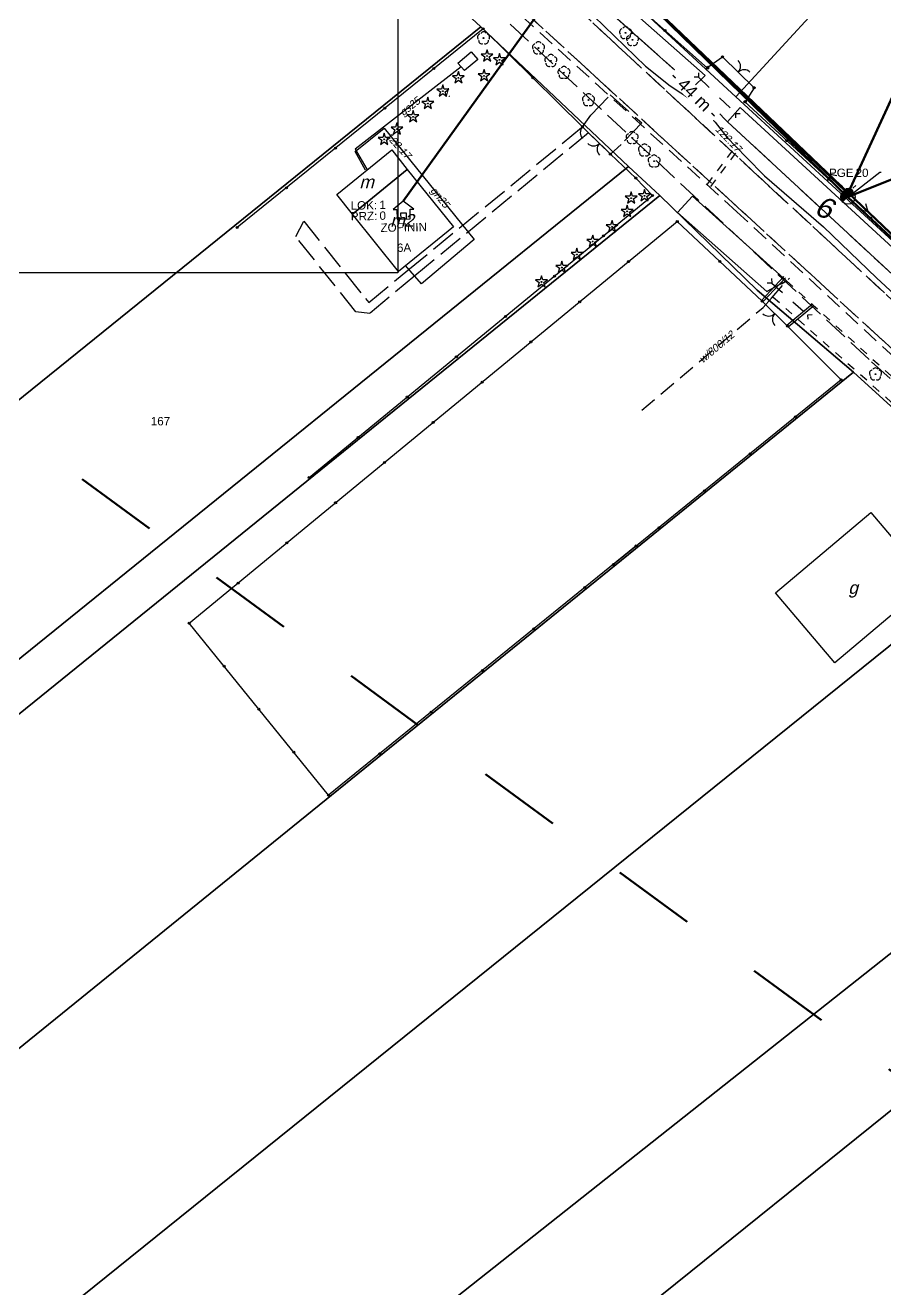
# Model space of a CAD drawing. Header units: metres. Extents: x 7542702 to 7555152, y 5804026 to 5815503.
# Drawn here: x 7544798.7 to 7544901.8, y 5808508.8 to 5808660.5 of the extents above; entities that cross this region are included whole.
import ezdxf
from ezdxf import colors
from ezdxf.entities.mleader import LeaderData, LeaderLine
from ezdxf.enums import TextEntityAlignment as Align
from ezdxf.math import Vec2, Vec3

# ---------------------------------------------------------------- set-up
doc = ezdxf.new("R2010")
doc.units = ezdxf.units.M
for name, pattern in [('4001', [0]), ('4002', [2, 1, -1]), ('4003', [3, 2, -1]), ('4004', [4, 3, -1])]:
    doc.linetypes.add(name, pattern=pattern)
doc.layers.add('!tele', color=30, linetype='Continuous', lineweight=50, plot=False)
for name, color, linetype, lineweight in [('!trafo', 6, '4002', 50), ('_KABEL_ABONENCKI_NAPOWIETRZNY', 104, 'Continuous', 50), ('_numery slupow etap 4 cz. 2', 7, 'Continuous', 40), ('_PA_OPCJONALNE', 1, 'Continuous', 30), ('_SIEC_NAPOWIETRZNA', 5, 'Continuous', 50), ('_SLUP_DZIERZAWIONY_ENERGETYCZNY', 1, 'Continuous', 30)]:
    doc.layers.add(name, color=color, linetype=linetype, lineweight=lineweight)
for name, color, linetype in [('_MM opisy', 7, 'Continuous'), ('_MM slupy', 5, 'Continuous'), ('Budynki', 7, 'Continuous'), ('Drogi', 135, 'Continuous'), ('Dzialki', 165, 'Continuous'), ('Elementy_budynkow', 7, 'Continuous'), ('Ewidencja_drog', 135, 'Continuous'), ('Linie_napowietrzne', 184, 'Continuous'), ('makro-numeracja-punktow', 7, 'Continuous'), ('Ogrodzenia', 184, 'Continuous'), ('Projekty', 252, 'Continuous'), ('Roslinnosc', 104, 'Continuous'), ('Uz_Gaz', 54, 'Continuous'), ('Uz_Specjalne', 7, 'Continuous'), ('Uz_Telekomunikacja', 252, 'Continuous'), ('Wody', 184, 'Continuous')]:
    doc.layers.add(name, color=color, linetype=linetype)
doc.layers.add('DIM', color=7, linetype='Continuous', plot=False)
doc.styles.add('DYN_DIM', font='arial.ttf')
doc.styles.get("Standard").update_dxf_attribs({"font": 'arial.ttf'})
doc.dimstyles.new('opis linie', dxfattribs={"dimtxt": 1.5, "dimasz": 0.18, "dimexe": 0.18, "dimexo": 0.0625, "dimgap": 2.5, "dimtad": 4, "dimdec": 0, "dimzin": 0, "dimdsep": 46, "dimtxsty": 'Standard', "dimcen": 0.09, "dimse1": 1, "dimse2": 1, "dimsd1": 1, "dimsd2": 1, "dimclrt": 256, "dimadec": 0, "dimazin": 0, "dimtfac": 1, "dimtdec": 0, "dimtofl": 0, "dimtmove": 0, "dimatfit": 3, "dimfxl": 1, "dimtfill": 1, "dimtolj": 1, "dimtzin": 0, "dimarcsym": 0})
doc.dimstyles.get("Standard").update_dxf_attribs({"dimtxt": 0.18, "dimasz": 0.18, "dimexe": 0.18, "dimexo": 0.0625, "dimgap": 0.09, "dimtad": 0, "dimtih": 1, "dimtoh": 1, "dimdec": 4, "dimzin": 0, "dimdsep": 46, "dimtxsty": 'Standard', "dimcen": 0.09, "dimadec": 0, "dimazin": 0, "dimtfac": 1, "dimtdec": 4, "dimtofl": 0, "dimtmove": 0, "dimatfit": 3, "dimfxl": 1, "dimtolj": 1, "dimtzin": 0, "dimarcsym": 0})

# ---------------------------------------------------------------- blocks, each defined once
blk = doc.blocks.new('2284')
at = {"layer": 'Ogrodzenia', "color": 184, "linetype": 'Continuous'}
blk.add_line((0, 0), (0, 1), dxfattribs=at)
blk = doc.blocks.new('1284')
at = {"layer": 'Ogrodzenia', "color": 184, "linetype": 'Continuous'}
blk.add_arc((0, 2), 2, 270, 0, dxfattribs=at)
blk = doc.blocks.new('2283')
at = {"layer": 'Ogrodzenia', "color": 184, "linetype": 'Continuous'}
blk.add_line((0, 0), (0, 1), dxfattribs=at)
blk = doc.blocks.new('1283')
at = {"layer": 'Ogrodzenia', "color": 184, "linetype": 'Continuous'}
for centre, start, end in [((0, 2), 270, 0), ((0, -2), 0, 90)]:
    blk.add_arc(centre, 2, start, end, dxfattribs=at)
blk = doc.blocks.new('1422')
at = {"layer": 'Roslinnosc', "color": 104, "linetype": 'Continuous'}
blk.add_circle((0, 0), 0.1, dxfattribs=at)
for centre, start, end in [((-0.71, 0.23), 102.5, 221.75), ((0, 0.75), 30.19, 149.77), ((0.71, 0.23), 318.3, 77.49), ((-0.44, -0.61), 174.33, 293.45), ((0.44, -0.61), 246.24, 5.74)]:
    blk.add_arc(centre, 0.75, start, end, dxfattribs=at)
blk = doc.blocks.new('2554')
at = {"layer": 'Drogi', "color": 8, "linetype": '4002'}
blk.add_line((0, 0), (0, 1), dxfattribs=at)
blk = doc.blocks.new('1554')
at = {"layer": 'Drogi', "color": 8, "linetype": 'Continuous'}
for p, q in [((-0.75, -0.75), (0, 0)), ((0, 0), (0.75, -0.75))]:
    blk.add_line(p, q, dxfattribs=at)
blk = doc.blocks.new('1281')
at = {"layer": 'Ogrodzenia', "color": 184, "linetype": 'Continuous'}
for radius in [0.24, 0.16, 0.08]:
    blk.add_circle((0, 0), radius, dxfattribs=at)
blk = doc.blocks.new('1412')
at = {"layer": 'Roslinnosc', "color": 104, "linetype": 'Continuous'}
for p, q in [((-0.33, 0.47), (-1.43, 0.47)), ((-1.43, 0.47), (-0.55, -0.17)), ((0, 1.5), (-0.33, 0.47)), ((0.33, 0.47), (0, 1.5)), ((1.43, 0.47), (0.33, 0.47)), ((0.55, -0.17), (1.43, 0.47)), ((-0.55, -0.17), (-0.88, -1.21)), ((-0.88, -1.21), (0, -0.57)), ((0, -0.57), (0.88, -1.21)), ((0.88, -1.21), (0.55, -0.17))]:
    blk.add_line(p, q, dxfattribs=at)
blk.add_circle((0, 0), 0.1, dxfattribs=at)
blk = doc.blocks.new('1363')
at = {"layer": 'Linie_napowietrzne', "color": 184, "linetype": 'Continuous'}
for p, q in [((-1.5, 0), (-2.5, 0)), ((0, 1.5), (0, 2.5)), ((1.5, 0), (2.5, 0)), ((0, -1.5), (0, -2.5))]:
    blk.add_line(p, q, dxfattribs=at)
blk.add_circle((0, 0), 0.5, dxfattribs=at)
blk = doc.blocks.new('1361')
at = {"layer": 'Linie_napowietrzne', "color": 184, "linetype": 'Continuous'}
blk.add_circle((0, 0), 0.5, dxfattribs=at)
blk = doc.blocks.new('1366')
at = {"layer": 'Linie_napowietrzne', "color": 184, "linetype": 'Continuous'}
for p, q in [((0, 1), (0, 11)), ((-1, 4.8), (0, 6.5)), ((1, 4.8), (0, 6.5))]:
    blk.add_line(p, q, dxfattribs=at)
blk = doc.blocks.new('1756')
at = {"layer": 'Uz_Telekomunikacja', "color": 220, "linetype": 'Continuous'}
for radius in [0.16, 0.08]:
    blk.add_circle((0, 0), radius, dxfattribs=at)
blk = doc.blocks.new('1746')
at = {"layer": 'Uz_Gaz', "color": 54, "linetype": 'Continuous'}
for radius in [0.16, 0.08]:
    blk.add_circle((0, 0), radius, dxfattribs=at)
blk = doc.blocks.new('ADRES')
for points in [[(0.79, -2.15), (0.79, -2.15), (0.79, -0.99), (1.24, -0.99), (0, 0), (-1.24, -0.99), (-0.79, -0.99), (-0.79, -2.15), (0.79, -2.15), (0.79, -2.15)], [(-0.31, -2.15), (-0.31, -1.4), (0.31, -1.4), (0.31, -2.15)]]:
    blk.add_lwpolyline(points)
at = {"color": 212, "insert": (-3.15, -0.43), "char_height": 1, "width": 1e-16, "attachment_point": 6}
blk.add_mtext('LOK:  ', dxfattribs=at)
at = {"color": 4, "insert": (-3.15, -1.72), "char_height": 1, "width": 1e-16, "attachment_point": 6}
blk.add_mtext('PRZ: ', dxfattribs=at)
at = {"color": 7}
for tag, flags, p in [('ID_OBSZARU', 13, (29.07, 23.06)), ('WOJEWODZTWO', 13, (23.29, 19.95)), ('POWIAT', 13, (29.07, 18.51)), ('GMINA', 13, (29.07, 16.8)), ('TERC', 13, (29.07, 15.22)), ('SIMC', 13, (29.07, 13.42)), ('ULIC', 13, (29.07, 11.76)), ('SZEROKOSC_GEOGRAFICZNA', 13, (18.71, 10.18)), ('DLUGOSC_GEOGRAFICZNA', 13, (29.07, 8.25)), ('KATEGORIA_STAWKI_JEDNOSTKOWEJ_100', 13, (29.07, 4.77)), ('KWOTA_STAWKI_JEDNOSTKOWEJ_100', 13, (29.07, 2.89)), ('DOFINANSOWANIE_95', 13, (29.07, 0.87)), ('MIEJSCOWOSC', 12, (0, -3.65)), ('ULICA', 12, (0, -4.88)), ('NR_PORZADKOWY', 12, (0, -6.09))]:
    blk.add_attdef(tag, text='', height=1, dxfattribs=dict(at, flags=flags)).set_placement(p, align=Align.CENTER)
at = {"color": 1}
for tag, flags, p in [('ID_PA', 5, (29.07, 21.57)), ('RODZAJ_OBIEKTU', 5, (29.07, 6.63)), ('ZAPAS', 13, (29.07, -2.62))]:
    blk.add_attdef(tag, text='', height=1, dxfattribs=dict(at, flags=flags)).set_placement(p, align=Align.CENTER)
at = {"color": 212, "flags": 12}
blk.add_attdef('LICZBA_LOKALI', text='', height=1, dxfattribs=at).set_placement((-2.88, -0.43), align=Align.MIDDLE_LEFT)
at = {"color": 150, "flags": 12}
for tag, p in [('MUFA', (1.78, -0.93)), ('NUMER_WLOKNA', (1.86, -2.2))]:
    blk.add_attdef(tag, p, '', height=1, dxfattribs=at)
at = {"color": 7, "style": 'DYN_DIM', "flags": 13}
blk.add_attdef('ODC_FUNKCJONALNY', text='', height=1, dxfattribs=at).set_placement((29.07, -1.01), align=Align.CENTER)
at = {"color": 4, "flags": 12}
blk.add_attdef('LICZBA_SED_W_DANYM_PA', text='', height=1, dxfattribs=at).set_placement((-2.88, -1.72), align=Align.MIDDLE_LEFT)
blk = doc.blocks.new('SLUP_DZIERZAWIONY')
h = blk.add_hatch(color=256)
h.dxf.hatch_style = 1
h.paths.add_polyline_path([(0.53, 0, 1), (-0.53, 0, 1)])
at = {"lineweight": 30}
blk.add_circle((0, 0), 0.527, dxfattribs=at)
at = {"color": 7, "style": 'DYN_DIM', "flags": 13}
blk.add_attdef('ODC_FUNKCJONALNY', text='', height=1, dxfattribs=at).set_placement((0.36, 3.33), align=Align.CENTER)
at = {"color": 7, "flags": 12}
blk.add_attdef('WLASCICIEL', text='', height=1, dxfattribs=at).set_placement((0.63, 1.89), align=Align.RIGHT)
blk.add_attdef('SLUP_NUMER', (0.87, 1.89), '', height=1, dxfattribs=at)
blk.add_attdef('TYP', text='', height=1, dxfattribs=at).set_placement((0, -2.82), align=Align.CENTER)
blk = doc.blocks.new('ZN')
at = {"layer": '_MM slupy', "transparency": 33554687}
h = blk.add_hatch(color=256, dxfattribs=at)
h.dxf.hatch_style = 1
h.paths.add_polyline_path([(0, -0.86), (0, 0.86, 1)])
at = {"layer": '_MM slupy'}
blk.add_circle((0, 0), 0.857, dxfattribs=at)
blk = doc.blocks.new('*D287')
at = {"layer": 'Defpoints', "color": 0}
for p in [(7544866.19, 5808670.23), (7544897.42, 5808639.87), (7544896.9, 5808639.34)]:
    blk.add_point(p, dxfattribs=at)
at = {"layer": 'DIM', "insert": (7544879.02, 5808652.18), "char_height": 1.5, "attachment_point": 5, "rotation": 315.8168, "bg_fill": 3, "box_fill_scale": 1.1, "bg_fill_color": 9, "bg_fill_true_color": 13158600, "bg_fill_transparency": 0}
blk.add_mtext('\\A1;- 44 m -', dxfattribs=at)
blk = doc.blocks.new('*D288')
at = {"layer": 'Defpoints', "color": 0}
for p in [(7544897.42, 5808639.87), (7544930.64, 5808607.91), (7544931.15, 5808608.46)]:
    blk.add_point(p, dxfattribs=at)
at = {"layer": 'DIM', "insert": (7544911.55, 5808621.23), "char_height": 1.5, "attachment_point": 5, "rotation": 317.0349, "bg_fill": 3, "box_fill_scale": 1.1, "bg_fill_color": 9, "bg_fill_true_color": 13158600, "bg_fill_transparency": 0}
blk.add_mtext('\\A1;- 46 m -', dxfattribs=at)
blk = doc.blocks.new('q')
at = {"layer": '_MM slupy'}
blk.add_blockref('ZN', (0, 0), dxfattribs=at)
at = {"layer": '_MM opisy'}
ml = blk.add_multileader_mtext('Standard', dxfattribs=at)
ml.set_content('\\pxql;słup nN\\PP-10/ZN', color=256)
ml.set_leader_properties()
ml.build(insert=Vec2(0, 0))
ml.multileader.update_dxf_attribs({"has_text_frame": 1, "text_left_attachment_type": 5, "text_right_attachment_type": 5, "dogleg_length": 1, "arrow_head_size": 1})
ctx = ml.context
ctx.base_point, ctx.char_height, ctx.arrow_head_size, ctx.landing_gap_size, ctx.plane_origin = Vec3(3.75, 5.9), 2, 1, 1, Vec3(1.72, -1.42)
ctx.left_attachment, ctx.right_attachment = 5, 5
notes = []
notes.append((ctx, [(0, (1, 1, 0), (2.75, 5.9), (1, 0), 1, [(0, [(0, 0), (2.75, 5.9)], 0, [])])]))
ctx.mtext.insert, ctx.mtext.flow_direction = Vec3(4.75, 11.7), 5
ctx.mtext.has_bg_fill, ctx.mtext.bg_color, ctx.mtext.bg_scale_factor, ctx.mtext.bg_transparency, ctx.mtext.use_window_bg_color = 1, -1023410175, 1, 0, 1
for ctx, leaders in notes:
    for number, flags, end, landing, length, lines in leaders:
        leader = LeaderData()
        leader.index, (leader.has_last_leader_line, leader.has_dogleg_vector, leader.attachment_direction) = number, flags
        leader.last_leader_point, leader.dogleg_vector, leader.dogleg_length = Vec3(end), Vec3(landing), length
        for number, points, colour, breaks in lines:
            line = LeaderLine()
            line.index, line.vertices, line.color, line.breaks = number, Vec3.list(points), colors.encode_raw_color(colour), breaks
            leader.lines.append(line)
        ctx.leaders.append(leader)

msp = doc.modelspace()

# ---------------------------------------------------------------- linework, layer by layer
at = {"layer": '!tele'}
msp.add_lwpolyline([(7544290.26, 5809066.23), (7544324.19, 5809046.9), (7544360.07, 5809018.25), (7544402.52, 5808988.92), (7544444.31, 5808960.01), (7544469.84, 5808960.99), (7544498.83, 5808940.98), (7544529.27, 5808919.81), (7544562.17, 5808897.23), (7544593.79, 5808875.27), (7544626.92, 5808852.18), (7544664.36, 5808826.58), (7544700.65, 5808801.96), (7544742.64, 5808774.19), (7544778.25, 5808750.65), (7544807.78, 5808723.68), (7544835.19, 5808698.42), (7544866.19, 5808670.23), (7544897.42, 5808639.87), (7544931.15, 5808608.46), (7544963.76, 5808579.39), (7544988.36, 5808557.86)], dxfattribs=at)
at = {"layer": '!trafo', "ltscale": 10}
msp.add_lwpolyline([(7544322.76, 5809134.51), (7544224.4, 5809031.13), (7545058.88, 5808420.59), (7545132.63, 5808516.69)], close=True, dxfattribs=at)
at = {"layer": '_KABEL_ABONENCKI_NAPOWIETRZNY'}
for points in [[(7544844.04, 5808639.39), (7544866.19, 5808670.23)], [(7544909.59, 5808666.77), (7544897.47, 5808640.4), (7544897.08, 5808640.61), (7544866.45, 5808669.9), (7544866.19, 5808670.23)]]:
    msp.add_lwpolyline(points, dxfattribs=at)
at = {"layer": '_SIEC_NAPOWIETRZNA', "elevation": 122.55}
msp.add_lwpolyline([(7544930.91, 5808608.51), (7544897.47, 5808640.4), (7544866.2, 5808670.24), (7544887.99, 5808694.59)], dxfattribs=at)
at = {"layer": 'Budynki', "color": 7, "linetype": '4001'}
for points in [[(7544842.66, 5808645.54, 0), (7544844.52, 5808643.19, 0), (7544850.06, 5808636.31, 0), (7544843.45, 5808630.93, 0), (7544837.94, 5808637.84, 0), (7544836.07, 5808640.18, 0), (7544842.66, 5808645.54, 0)], [(7544888.74, 5808592.34, 122.61), (7544900.18, 5808602, 124.36), (7544907.28, 5808593.6, 122.65), (7544895.84, 5808583.94, 122.61), (7544888.74, 5808592.34, 122.61)]]:
    msp.add_polyline3d(points, dxfattribs=at)
at = {"layer": 'Defpoints', "elevation": 122.29}
msp.add_lwpolyline([(7544450.88, 5808914.15), (7544843.39, 5808914.15), (7544843.39, 5808630.76), (7544450.88, 5808630.76)], close=True, dxfattribs=at)
at = {"layer": 'Drogi', "color": 8, "linetype": '4003'}
for p, q in [((7544840.38, 5808685.27, 122.97), (7544907.67, 5808622.93, 123.05)), ((7544905.05, 5808619.5, 123.03), (7544837.57, 5808681.45, 123.06))]:
    msp.add_line(p, q, dxfattribs=at)
at = {"layer": 'Drogi', "color": 8, "linetype": '4004'}
for p, q in [((7544866.57, 5808649.72), (7544868.89, 5808652.15)), ((7544868.89, 5808652.15), (7544872.66, 5808648.78)), ((7544865.57, 5808648.31), (7544866.57, 5808649.72)), ((7544844.58, 5808631.08), (7544865.57, 5808648.31)), ((7544866.29, 5808647.59), (7544845.42, 5808630.41)), ((7544868.9, 5808645.04), (7544865.57, 5808648.31)), ((7544865.57, 5808648.31), (7544866.29, 5808647.59)), ((7544872.66, 5808648.78), (7544870.2, 5808646.2)), ((7544870.2, 5808646.2), (7544868.9, 5808645.04)), ((7544831.13, 5808635.12), (7544832.08, 5808636.99)), ((7544832.08, 5808636.99), (7544839.49, 5808627.69)), ((7544838.36, 5808626.08), (7544831.13, 5808635.12)), ((7544839.92, 5808627.23), (7544844.58, 5808631.08)), ((7544845.42, 5808630.41), (7544840.04, 5808625.9)), ((7544839.49, 5808627.69), (7544839.92, 5808627.23)), ((7544840.04, 5808625.9), (7544838.36, 5808626.08))]:
    msp.add_line(p, q, dxfattribs=at)
at = {"layer": 'Drogi', "color": 8, "linetype": '4001'}
for points in [[(7544840.62, 5808687.25, 122.87), (7544841.73, 5808688.37, 122.77), (7544864.95, 5808668.05, 0), (7544880.27, 5808654.48, 122.67), (7544878.89, 5808653.11, 122.57), (7544863.43, 5808666.94, 0), (7544840.62, 5808687.25, 122.87)], [(7544907.56, 5808626.14, 122.77), (7544882.98, 5808648.9, 122.77), (7544884.49, 5808650.61, 122.67), (7544909.24, 5808627.84, 122.47), (7544907.56, 5808626.14, 122.77)], [(7544887.68, 5808628.52, 0), (7544876.98, 5808638.02, 122.67), (7544878.76, 5808639.97, 122.77), (7544890.06, 5808629.8, 0), (7544887.68, 5808628.52, 0)]]:
    msp.add_polyline3d(points, dxfattribs=at)
at = {"layer": 'Dzialki'}
for p, q in [((7544853.36, 5808660.33), (7544823.55, 5808688.04)), ((7544823.55, 5808688.04), (7544853.36, 5808660.33)), ((7544883.96, 5808651.93), (7544865.21, 5808669.23)), ((7544865.21, 5808669.23), (7544883.96, 5808651.93)), ((7544894.14, 5808662.96), (7544883.96, 5808651.93)), ((7544883.96, 5808651.93), (7544894.14, 5808662.96)), ((7544853.36, 5808660.33), (7544758.44, 5808583.7)), ((7544758.44, 5808583.7), (7544853.36, 5808660.33)), ((7544871.06, 5808643.54), (7544853.36, 5808660.33)), ((7544853.36, 5808660.33), (7544871.06, 5808643.54)), ((7544897.02, 5808639.89), (7544883.96, 5808651.93)), ((7544883.96, 5808651.93), (7544897.02, 5808639.89)), ((7544871.06, 5808643.54), (7544774.63, 5808565.6)), ((7544774.63, 5808565.6), (7544871.06, 5808643.54)), ((7544874.86, 5808640.07), (7544871.06, 5808643.54)), ((7544871.06, 5808643.54), (7544874.86, 5808640.07)), ((7544715.65, 5808511.25), (7544874.86, 5808640.07)), ((7544874.86, 5808640.07), (7544715.65, 5808511.25)), ((7544874.86, 5808640.07), (7544886.51, 5808628.69)), ((7544886.51, 5808628.69), (7544874.86, 5808640.07)), ((7544909.69, 5808628.23), (7544897.02, 5808639.89)), ((7544897.02, 5808639.89), (7544909.69, 5808628.23)), ((7544886.51, 5808628.69), (7544898.09, 5808618.84)), ((7544898.09, 5808618.84), (7544886.51, 5808628.69)), ((7544559.94, 5808344.87), (7544898.09, 5808618.84)), ((7544898.09, 5808618.84), (7544559.94, 5808344.87)), ((7544898.09, 5808618.84), (7544919.23, 5808599.52)), ((7544919.23, 5808599.52), (7544898.09, 5808618.84)), ((7544919.23, 5808599.52), (7544577.19, 5808324.01)), ((7544577.19, 5808324.01), (7544919.23, 5808599.52)), ((7544941.54, 5808579.91), (7544831.17, 5808492.57)), ((7544831.17, 5808492.57), (7544941.54, 5808579.91)), ((7544910.66, 5808536.7), (7544857.52, 5808493.93)), ((7544857.52, 5808493.93), (7544910.66, 5808536.7))]:
    msp.add_line(p, q, dxfattribs=at)
at = {"layer": 'Elementy_budynkow', "color": 7, "linetype": '4001'}
for p, q in [((7544887.04, 5808627.45, 122.71), (7544889.73, 5808630.33, 122.69)), ((7544887.22, 5808627.28, 122.71), (7544889.91, 5808630.16, 122.69)), ((7544890.08, 5808624.49, 122.7), (7544893.17, 5808627.05, 122.74)), ((7544890.24, 5808624.29, 122.7), (7544893.33, 5808626.85, 122.74))]:
    msp.add_line(p, q, dxfattribs=at)
for points in [[(7544844.52, 5808643.19, 0), (7544837.94, 5808637.84, 0), (7544836.07, 5808640.18, 0), (7544842.66, 5808645.54, 0), (7544844.52, 5808643.19, 0)], [(7544844.52, 5808643.19, 0), (7544850.06, 5808636.31, 0), (7544843.45, 5808630.93, 0), (7544837.94, 5808637.84, 0), (7544844.52, 5808643.19, 0)]]:
    msp.add_polyline3d(points, dxfattribs=at)
at = {"layer": 'Ewidencja_drog', "color": 8, "linetype": '4004'}
for points in [[(7544976.46, 5808560.56, 123.43), (7544945.46, 5808588.4, 0), (7544907.67, 5808622.93, 123.05), (7544840.38, 5808685.27, 122.97), (7544782.64, 5808738.25, 122.78), (7544771.87, 5808746.83, 122.77), (7544745.61, 5808765.94, 122.91), (7544703.96, 5808793.78, 123.01), (7544664.21, 5808819.97, 122.87), (7544594.33, 5808868.71, 122.75), (7544554.54, 5808895.68, 0), (7544555.01, 5808896.39, 0), (7544601.93, 5808864.83, 0), (7544607.17, 5808860.78, 0), (7544641.3, 5808836.68, 0), (7544647.11, 5808832.66, 0), (7544669.18, 5808817.32, 0), (7544677.79, 5808811.94, 0), (7544710.02, 5808790.51, 0), (7544716.95, 5808785.79, 0), (7544739.24, 5808771.4, 0)], [(7544599.37, 5808856.22, 122.73), (7544602.07, 5808857.28, 122.72), (7544661.31, 5808816.16, 122.88), (7544701.36, 5808789.73, 123), (7544742.61, 5808762.21, 122.91), (7544769.04, 5808743.12, 122.74), (7544779.59, 5808734.53, 122.7), (7544837.57, 5808681.45, 123.06), (7544905.05, 5808619.5, 123.03), (7544942.75, 5808584.77, 0), (7544973.53, 5808557.24, 123.43)], [(7544999.85, 5808531.99, 0), (7544963, 5808564.19, 0), (7544959.84, 5808566.96, 0), (7544954.66, 5808571.74, 0), (7544941.27, 5808583.46, 0), (7544899.98, 5808620.35, 0), (7544852.64, 5808664.59, 0), (7544849.75, 5808667.12, 0), (7544824.78, 5808690.11, 0), (7544771.85, 5808738.6, 0), (7544766, 5808743.42, 0), (7544709.98, 5808782.7, 0), (7544707.56, 5808784.28, 0), (7544683.94, 5808799.81, 0), (7544679.52, 5808802.88, 0), (7544639.77, 5808828.92, 0), (7544636.44, 5808831.64, 0), (7544600.08, 5808856.27, 0), (7544599.37, 5808856.22, 122.73)], [(7544739.24, 5808771.4, 0), (7544746.99, 5808765.9, 0), (7544771.73, 5808748.89, 0), (7544774.34, 5808746.76, 0), (7544781.58, 5808740.96, 0), (7544836.95, 5808690.74, 0), (7544840.62, 5808687.25, 122.87), (7544863.43, 5808666.94, 0), (7544878.89, 5808653.11, 122.57), (7544882.98, 5808648.9, 122.77), (7544907.56, 5808626.14, 122.77), (7544923.63, 5808610.92, 0), (7544927.62, 5808607.14, 0), (7544945.19, 5808591.48, 0), (7544951.39, 5808585.82, 0), (7544980.26, 5808559.3, 0)]]:
    msp.add_polyline3d(points, dxfattribs=at)
at = {"layer": 'Ogrodzenia', "color": 184, "linetype": '4001'}
for p, q in [((7544865.23, 5808668.97), (7544880.58, 5808655.35)), ((7544853.63, 5808660.08, 122.57), (7544824.1, 5808636.22)), ((7544865.57, 5808648.31), (7544853.63, 5808660.08, 122.57)), ((7544880.6, 5808655.47, 122.53), (7544882.36, 5808656.72, 122.58)), ((7544886.15, 5808653.01, 122.59), (7544885.11, 5808651.35, 122.52)), ((7544885.05, 5808651.3), (7544910.24, 5808628.04)), ((7544871.96, 5808642.16), (7544868.9, 5808645.04)), ((7544873.96, 5808640.05), (7544871.96, 5808642.16)), ((7544832.75, 5808606.18), (7544873.96, 5808640.05)), ((7544818.34, 5808588.7), (7544876.94, 5808636.94)), ((7544876.94, 5808636.94, 122.53), (7544887.13, 5808627.36, 122.71)), ((7544890.16, 5808624.39, 122.7), (7544896.61, 5808617.93, 122.08)), ((7544896.61, 5808617.93, 122.08), (7544869.28, 5808595.73, 122.82)), ((7544872.01, 5808597.99), (7544835.07, 5808568.04)), ((7544835.07, 5808568.04), (7544818.34, 5808588.7))]:
    msp.add_line(p, q, dxfattribs=at)
at = {"layer": 'Projekty', "linetype": '4003'}
for p, q in [((7544884.09, 5808638.1), (7544849.66, 5808669.44)), ((7544909.64, 5808614.48), (7544884.09, 5808638.1)), ((7544888.26, 5808627.74), (7544890.39, 5808630.14)), ((7544887.26, 5808626.62), (7544888.26, 5808627.74)), ((7544872.69, 5808614.28), (7544887.26, 5808626.62))]:
    msp.add_line(p, q, dxfattribs=at)
at = {"layer": 'Uz_Gaz', "color": 54, "linetype": '4001'}
for p, q in [((7544850.97, 5808655.53), (7544838.28, 5808645.62, 122.17)), ((7544838.25, 5808645.34, 122.17), (7544841.73, 5808648.15, 122.17)), ((7544841.73, 5808648.15, 122.17), (7544852.56, 5808634.77, 122.27)), ((7544839.51, 5808643.11), (7544838.25, 5808645.34, 122.17)), ((7544838.28, 5808645.62, 122.17), (7544839.68, 5808643.22)), ((7544852.56, 5808634.77, 122.27), (7544846.24, 5808629.47, 122.17)), ((7544846.24, 5808629.47, 122.17), (7544844.31, 5808631.64))]:
    msp.add_line(p, q, dxfattribs=at)
msp.add_polyline3d([(7544850.6, 5808655.97, 0), (7544852.19, 5808657.32, 0), (7544852.97, 5808656.4, 0), (7544851.38, 5808655.06, 0), (7544850.6, 5808655.97, 0)], dxfattribs=at)
at = {"layer": 'Uz_Specjalne', "color": 7, "linetype": '4002'}
for p, q in [((7544880.58, 5808641.44, 121.57), (7544884.21, 5808646.29, 121.47)), ((7544880.98, 5808641.14, 121.57), (7544884.61, 5808645.99, 121.47))]:
    msp.add_line(p, q, dxfattribs=at)
at = {"layer": 'Uz_Telekomunikacja', "linetype": '4001'}
for p, q in [((7544865.67, 5808662.8, 122.27), (7544873.13, 5808655.6, 122.35)), ((7544873.13, 5808655.6, 122.35), (7544876.08, 5808653.24, 122.23)), ((7544876.08, 5808653.24, 122.23), (7544878.64, 5808651.55, 122)), ((7544878.64, 5808651.55, 122), (7544881.49, 5808648.85, 122.07)), ((7544881.49, 5808648.85, 122.07), (7544882.9, 5808647.07, 122.18)), ((7544882.9, 5808647.07, 122.18), (7544885.19, 5808644.68, 122.12)), ((7544885.19, 5808644.68, 122.12), (7544887.42, 5808642.43, 122.18)), ((7544887.42, 5808642.43, 122.18), (7544894.51, 5808636.28, 122.27)), ((7544894.51, 5808636.28, 122.27), (7544900.86, 5808630.19, 122.17)), ((7544900.86, 5808630.19, 122.17), (7544909.46, 5808622.16, 122.25))]:
    msp.add_line(p, q, dxfattribs=at)
at = {"layer": 'Wody', "color": 184, "linetype": '4002'}
msp.add_polyline3d([(7544940.05, 5808582.01, 0), (7544887.68, 5808628.52, 0), (7544890.06, 5808629.8, 0), (7544941.37, 5808583.18, 0), (7544940.05, 5808582.01, 0)], dxfattribs=at)

# ---------------------------------------------------------------- block references
at = {"layer": '_PA_OPCJONALNE'}
ref = msp.add_blockref('ADRES', (7544844.04, 5808639.39), dxfattribs=dict(at, rotation=1))
ref.add_attrib('MIEJSCOWOSC', 'ZOFININ', dxfattribs={"layer": '0', "color": 7, "height": 1, "rotation": 1, "flags": 12}).set_placement((7544844.1, 5808635.74), align=Align.CENTER)
ref.add_attrib('NR_PORZADKOWY', '6A', dxfattribs={"layer": '0', "color": 7, "height": 1, "rotation": 1, "flags": 12}).set_placement((7544844.14, 5808633.3), align=Align.CENTER)
ref.add_attrib('LICZBA_LOKALI', '1', (7544841.17, 5808638.43), dxfattribs={"layer": '0', "color": 212, "height": 1, "rotation": 1, "flags": 12})
ref.add_attrib('LICZBA_SED_W_DANYM_PA', '0', (7544841.19, 5808637.14), dxfattribs={"layer": '0', "color": 4, "height": 1, "rotation": 1, "flags": 12})
at = {"layer": '_SLUP_DZIERZAWIONY_ENERGETYCZNY'}
msp.add_blockref('SLUP_DZIERZAWIONY', (7544897.47, 5808640.4), dxfattribs=at).add_auto_attribs({'WLASCICIEL': 'PGE', 'SLUP_NUMER': '20'})
at = {"layer": 'Drogi', "color": 8, "xscale": 0.5, "yscale": 0.5, "zscale": 0.5}
for p, rotation in [((7544879.49, 5808654.27), 225.7777229999999), ((7544883.97, 5808649.91), 45.77772299999998), ((7544888.27, 5808629.55), 228.786112), ((7544892.62, 5808625.74), 48.78611200000001)]:
    msp.add_blockref('1554', p, dxfattribs=dict(at, rotation=rotation))
at = {"layer": 'Drogi', "color": 8, "xscale": 0.5}
for p, yscale, rotation in [((7544879.49, 5808654.27, 122.27), 6.2514, 225.7777229999999), ((7544888.27, 5808629.55, 121.81), 5.782612, 228.786112)]:
    msp.add_blockref('2554', p, dxfattribs=dict(at, yscale=yscale, rotation=rotation))
at = {"layer": 'Linie_napowietrzne', "color": 184, "xscale": 0.5, "yscale": 0.5, "zscale": 0.5}
for name, rotation in [('1366', 46.359242), ('1366', 46.359242), ('1363', 44.22079300000001), ('1363', 44.22079300000001), ('1361', 46.359128), ('1361', 46.359242), ('1361', 46.359128), ('1361', 46.359242), ('1366', 226.3591279999999), ('1366', 226.3591279999999)]:
    msp.add_blockref(name, (7544897.47, 5808640.4), dxfattribs=dict(at, rotation=rotation))
msp.add_blockref('1361', (7544897.47, 5808640.4), dxfattribs=at)
msp.add_blockref('1361', (7544897.47, 5808640.4), dxfattribs=at)
at = {"layer": 'Ogrodzenia', "color": 184, "xscale": 0.5, "yscale": 0.5, "zscale": 0.5}
for p in [(7544853.63, 5808660.08), (7544853.63, 5808660.08), (7544875.46, 5808659.89), (7544882.36, 5808656.72), (7544847.72, 5808655.31), (7544880.58, 5808655.35), (7544880.6, 5808655.47), (7544859.6, 5808654.2), (7544886.15, 5808653.01), (7544841.82, 5808650.54), (7544885.05, 5808651.3), (7544885.11, 5808651.35), (7544865.57, 5808648.31), (7544835.91, 5808645.76), (7544890.09, 5808646.65), (7544868.9, 5808645.04), (7544871.96, 5808642.16), (7544871.96, 5808642.16), (7544895.13, 5808642), (7544830.01, 5808640.99), (7544873.96, 5808640.05), (7544873.96, 5808640.05), (7544876.94, 5808636.94), (7544876.94, 5808636.94), (7544900.16, 5808637.34), (7544824.1, 5808636.22), (7544868.07, 5808635.21), (7544871.08, 5808632.12), (7544882.04, 5808632.15), (7544862.19, 5808630.37), (7544865.22, 5808627.29), (7544887.13, 5808627.36), (7544856.3, 5808625.53), (7544890.16, 5808624.39), (7544859.36, 5808622.47), (7544850.41, 5808620.7), (7544853.5, 5808617.64), (7544896.61, 5808617.93), (7544896.61, 5808617.93), (7544844.52, 5808615.86), (7544847.64, 5808612.82), (7544891.14, 5808613.49), (7544838.64, 5808611.02), (7544841.78, 5808608), (7544885.68, 5808609.05), (7544832.75, 5808606.18), (7544880.21, 5808604.61), (7544835.92, 5808603.17), (7544874.75, 5808600.17), (7544830.06, 5808598.35), (7544872.01, 5808597.99), (7544869.28, 5808595.73), (7544824.2, 5808593.52), (7544865.85, 5808593), (7544818.34, 5808588.7), (7544818.34, 5808588.7), (7544859.7, 5808588.01), (7544822.52, 5808583.54), (7544853.54, 5808583.01), (7544826.71, 5808578.37), (7544847.38, 5808578.02), (7544830.89, 5808573.21), (7544841.23, 5808573.03), (7544835.07, 5808568.04), (7544835.07, 5808568.04)]:
    msp.add_blockref('1281', p, dxfattribs=at)
at = {"layer": 'Ogrodzenia', "color": 184, "xscale": 0.5}
for name, p, yscale, rotation in [('2283', (7544886.15, 5808653.01, 122.59), 5.303603, 45.611132), ('2284', (7544865.57, 5808648.31), 1.018234, 225), ('2283', (7544866.29, 5808647.59), 3.648918, 225.6662), ('2283', (7544887.13, 5808627.36, 122.71), 4.242853, 225.572939)]:
    msp.add_blockref(name, p, dxfattribs=dict(at, yscale=yscale, rotation=rotation))
at = {"layer": 'Ogrodzenia', "color": 184, "xscale": 0.5, "yscale": 0.5, "zscale": 0.5}
for name, p, rotation in [('1283', (7544884.25, 5808654.87), 45.611132), ('1284', (7544865.57, 5808648.31), 225), ('1283', (7544867.59, 5808646.32), 225.6662), ('1283', (7544888.64, 5808625.88), 225.572939)]:
    msp.add_blockref(name, p, dxfattribs=dict(at, rotation=rotation))
at = {"layer": 'Roslinnosc', "color": 104, "xscale": 0.5, "yscale": 0.5, "zscale": 0.5}
for name, p in [('1422', (7544853.68, 5808658.97)), ('1422', (7544870.73, 5808659.59)), ('1422', (7544871.55, 5808658.76)), ('1422', (7544860.27, 5808657.77)), ('1412', (7544854.09, 5808656.81)), ('1412', (7544855.58, 5808656.35)), ('1422', (7544861.76, 5808656.24)), ('1412', (7544850.65, 5808654.19)), ('1412', (7544853.73, 5808654.43)), ('1422', (7544863.33, 5808654.81)), ('1412', (7544848.79, 5808652.6)), ('1422', (7544866.28, 5808651.53)), ('1412', (7544847, 5808651.11)), ('1412', (7544845.21, 5808649.5)), ('1412', (7544841.73, 5808646.81)), ('1412', (7544843.28, 5808648.04)), ('1422', (7544871.52, 5808646.99)), ('1422', (7544873, 5808645.5)), ('1422', (7544874.15, 5808644.18)), ('1412', (7544871.39, 5808639.74)), ('1412', (7544873, 5808640.02)), ('1412', (7544870.92, 5808638.16)), ('1412', (7544869.1, 5808636.31)), ('1412', (7544866.78, 5808634.54)), ('1412', (7544864.89, 5808632.97)), ('1412', (7544863.06, 5808631.42)), ('1412', (7544860.63, 5808629.68)), ('1422', (7544900.73, 5808618.6, 122.63))]:
    msp.add_blockref(name, p, dxfattribs=at)
at = {"layer": 'Uz_Gaz', "color": 54, "xscale": 0.5, "yscale": 0.5, "zscale": 0.5}
msp.add_blockref('1746', (7544843.25, 5808646.28), dxfattribs=at)
at = {"layer": 'Uz_Telekomunikacja', "xscale": 0.5, "yscale": 0.5, "zscale": 0.5}
msp.add_blockref('1756', (7544882.9, 5808647.07, 122.18), dxfattribs=at)

# ---------------------------------------------------------------- texts
at = {"layer": 'Budynki', "color": 7, "oblique": 15}
for s, p in [('m', (7544838.76, 5808640.94)), ('m', (7544842.47, 5808636.31)), ('2', (7544844.13, 5808636.33)), ('g', (7544897.46, 5808592.22))]:
    msp.add_text(s, height=1.5, rotation=359.97, dxfattribs=at).set_placement(p)
at = {"layer": 'Drogi', "color": 8, "oblique": 15}
msp.add_text('i.', height=1, dxfattribs=at).set_placement((7544849.04, 5808651.91))
at = {"layer": 'Dzialki'}
msp.add_text('167', height=1, dxfattribs=at).set_placement((7544813.72, 5808612.46))
at = {"layer": 'Projekty', "oblique": 15}
msp.add_text('w/800/12', height=0.9, rotation=40.2718, dxfattribs=at).set_placement((7544879.99, 5808619.87))
at = {"layer": 'Uz_Gaz', "color": 54, "oblique": 15}
for s, rotation, p in [('gs25', 37.9873, (7544844.02, 5808649.56)), ('122.17', 312.6141, (7544841.79, 5808647.2)), ('gn25', 308.9873, (7544847.22, 5808640.65))]:
    msp.add_text(s, height=0.9, rotation=rotation, dxfattribs=at).set_placement(p)
at = {"layer": 'Uz_Telekomunikacja', "oblique": 15}
msp.add_text('122.17', height=0.9, rotation=313.7759, dxfattribs=at).set_placement((7544881.42, 5808647.96))

# ---------------------------------------------------------------- leaders
at = {"layer": 'makro-numeracja-punktow', "color": 6, "has_arrowhead": 0, "annotation_type": 0, "has_hookline": 1, "hookline_direction": 0, "text_width": 1.39}
msp.add_leader([(7544897.42, 5808639.87), (7544901.24, 5808642.87), (7544901.42, 5808642.87)], dimstyle='Standard', dxfattribs=at)

# ---------------------------------------------------------------- next in the draw order: block references
at = {"layer": '!tele'}
for p, rotation in [((7544866.19, 5808670.23), 315.8167578673683), ((7544897.42, 5808639.87), 317.0349251759038)]:
    msp.add_blockref('q', p, dxfattribs=dict(at, rotation=rotation))

# ---------------------------------------------------------------- next in the draw order: dimensions: what is measured, and where the dimension line sits
at = {"layer": 'DIM'}
dim = msp.add_aligned_dim(p1=(7544866.19, 5808670.23), p2=(7544897.42, 5808639.87), distance=-0.75, dimstyle='opis linie', override={"dimpost": '- <> m -'}, dxfattribs=at)
dim.commit()
dim.dimension.update_dxf_attribs({"geometry": '*D287', "text_midpoint": (7544879.02, 5808652.18)})

# ---------------------------------------------------------------- next in the draw order: texts
at = {"layer": '_numery slupow etap 4 cz. 2', "oblique": 10}
msp.add_text('6', height=2.5, rotation=335.9492, dxfattribs=at).set_placement((7544893.24, 5808637.89))

# ---------------------------------------------------------------- next in the draw order: dimensions: what is measured, and where the dimension line sits
at = {"layer": 'DIM'}
dim = msp.add_aligned_dim(p1=(7544897.42, 5808639.87), p2=(7544931.15, 5808608.46), distance=-0.75, dimstyle='opis linie', override={"dimpost": '- <> m -'}, dxfattribs=at)
dim.commit()
dim.dimension.update_dxf_attribs({"geometry": '*D288', "text_midpoint": (7544911.55, 5808621.23)})

doc.saveas('drawing.dxf')
